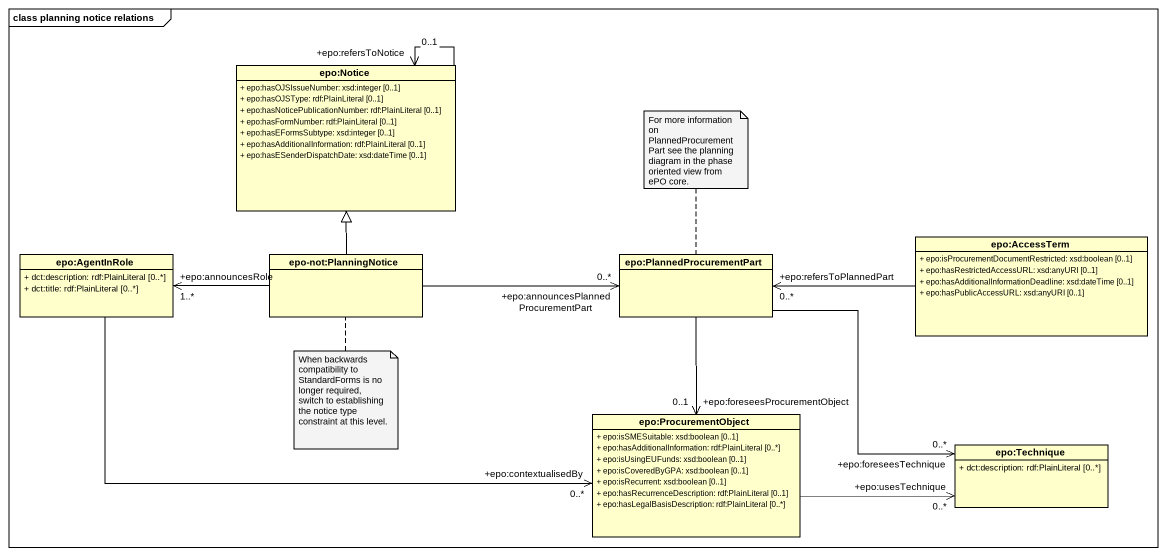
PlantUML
@startuml
mainframe class planning notice relations
hide circle
hide empty members
skinparam classAttributeIconSize 0
class "epo:Notice" as epo_Notice {
  + epo:hasOJSIssueNumber: xsd:integer [0..1]
  + epo:hasOJSType: rdf:PlainLiteral [0..1]
  + epo:hasNoticePublicationNumber: rdf:PlainLiteral [0..1]
  + epo:hasFormNumber: rdf:PlainLiteral [0..1]
  + epo:hasEFormsSubtype: xsd:integer [0..1]
  + epo:hasAdditionalInformation: rdf:PlainLiteral [0..1]
  + epo:hasESenderDispatchDate: xsd:dateTime [0..1]
}
class "epo:AccessTerm" as epo_AccessTerm {
  + epo:isProcurementDocumentRestricted: xsd:boolean [0..1]
  + epo:hasRestrictedAccessURL: xsd:anyURI [0..1]
  + epo:hasAdditionalInformationDeadline: xsd:dateTime [0..1]
  + epo:hasPublicAccessURL: xsd:anyURI [0..1]
}
class "epo:AgentInRole" as epo_AgentInRole {
  + dct:description: rdf:PlainLiteral [0..*]
  + dct:title: rdf:PlainLiteral [0..*]
}
class "epo-not:PlanningNotice" as epo_not_PlanningNotice
class "epo:PlannedProcurementPart" as epo_PlannedProcurementPart
class "epo:ProcurementObject" as epo_ProcurementObject {
  + epo:isSMESuitable: xsd:boolean [0..1]
  + epo:hasAdditionalInformation: rdf:PlainLiteral [0..*]
  + epo:isUsingEUFunds: xsd:boolean [0..1]
  + epo:isCoveredByGPA: xsd:boolean [0..1]
  + epo:isRecurrent: xsd:boolean [0..1]
  + epo:hasRecurrenceDescription: rdf:PlainLiteral [0..1]
  + epo:hasLegalBasisDescription: rdf:PlainLiteral [0..*]
}
class "epo:Technique" as epo_Technique {
  + dct:description: rdf:PlainLiteral [0..*]
}
epo_Notice --> "+epo:refersToNotice\n0..1" epo_Notice
epo_AccessTerm -left-> "+epo:refersToPlannedPart\n0..*" epo_PlannedProcurementPart
epo_AgentInRole -right-> "+epo:contextualisedBy\n0..*" epo_ProcurementObject
epo_not_PlanningNotice -up-|> epo_Notice
epo_not_PlanningNotice -left-> "+epo:announcesRole\n1..*" epo_AgentInRole
epo_not_PlanningNotice -right-> "+epo:announcesPlannedProcurementPart\n0..*" epo_PlannedProcurementPart
epo_PlannedProcurementPart --> "+epo:foreseesProcurementObject\n0..1" epo_ProcurementObject
epo_PlannedProcurementPart -right-> "+epo:foreseesTechnique\n0..*" epo_Technique
epo_ProcurementObject -right-> "+epo:usesTechnique\n0..*" epo_Technique
note top of epo_PlannedProcurementPart : For more information on PlannedProcurementPart see the planning diagram in the phase oriented view from ePO core.
note bottom of epo_not_PlanningNotice : When backwards compatibility to StandardForms is no longer required, switch to establishing the notice type constraint at this level.
@enduml
